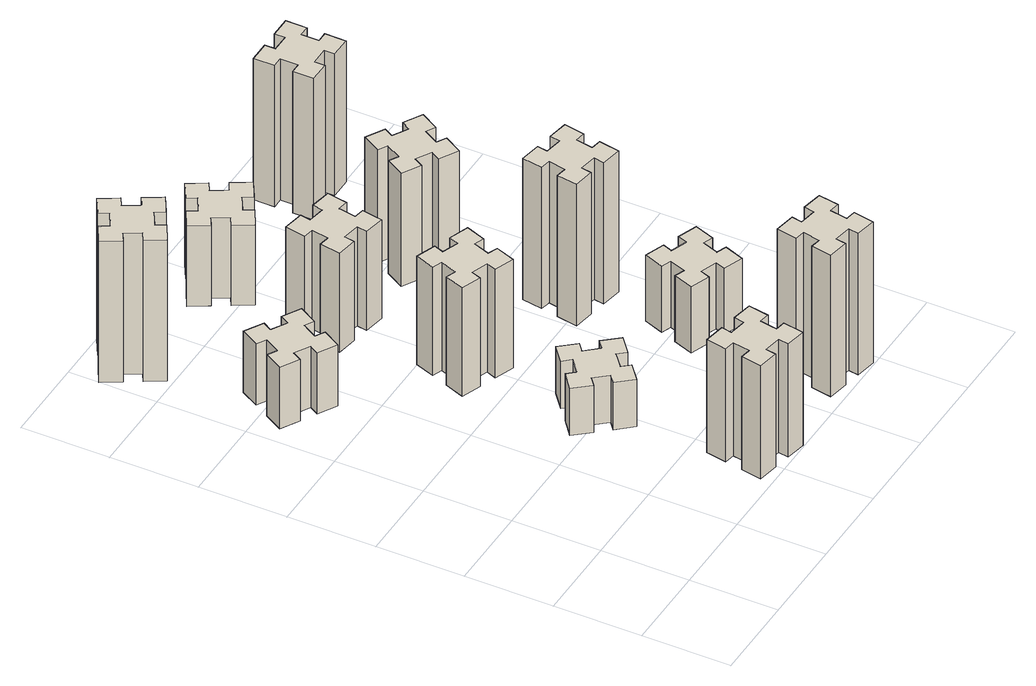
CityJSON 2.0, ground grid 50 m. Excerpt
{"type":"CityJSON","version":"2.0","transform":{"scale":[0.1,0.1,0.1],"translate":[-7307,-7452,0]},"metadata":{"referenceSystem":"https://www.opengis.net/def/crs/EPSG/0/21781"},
"CityObjects":{
"building1":{"type":"Building","attributes":{"class":"1000","function":"1000","usage":"1000","yearOfConstruction":2016,"roofType":"1000","measuredHeight":39,"storeysAboveGround":30,"storeysBelowGround":0},"geometry":[{"type":"Solid","lod":"1","boundaries":[[[[0,1,2,3,4,5,6,7,8,9,10,11,12,13,14,15,16,17,18,19]],[[17,16,20,21]],[[16,15,22,20]],[[15,14,23,22]],[[14,13,24,23]],[[13,12,25,24]],[[12,11,26,25]],[[11,10,27,26]],[[10,9,28,27]],[[9,8,29,28]],[[8,7,30,29]],[[7,6,31,30]],[[6,5,32,31]],[[5,4,33,32]],[[4,3,34,33]],[[3,2,35,34]],[[2,1,36,35]],[[1,0,37,36]],[[0,19,38,37]],[[19,18,39,38]],[[18,17,21,39]],[[24,25,26,27,28,29,30,31,32,33,34,35,36,37,38,39,21,20,22,23]]]]}]},
"building2":{"type":"Building","attributes":{"class":"1000","function":"1000","usage":"1000","yearOfConstruction":2016,"roofType":"1000","measuredHeight":72,"storeysAboveGround":30,"storeysBelowGround":0},"geometry":[{"type":"Solid","lod":"1","boundaries":[[[[40,41,42,43,44,45,46,47,48,49,50,51,52,53,54,55,56,57,58,59]],[[57,56,60,61]],[[56,55,62,60]],[[55,54,63,62]],[[54,53,64,63]],[[53,52,65,64]],[[52,51,66,65]],[[51,50,67,66]],[[50,49,68,67]],[[49,48,69,68]],[[48,47,70,69]],[[47,46,71,70]],[[46,45,72,71]],[[45,44,73,72]],[[44,43,74,73]],[[43,42,75,74]],[[42,41,76,75]],[[41,40,77,76]],[[40,59,78,77]],[[59,58,79,78]],[[58,57,61,79]],[[64,65,66,67,68,69,70,71,72,73,74,75,76,77,78,79,61,60,62,63]]]]}]},
"building3":{"type":"Building","attributes":{"class":"1000","function":"1000","usage":"1000","yearOfConstruction":2016,"roofType":"1000","measuredHeight":90,"storeysAboveGround":30,"storeysBelowGround":0},"geometry":[{"type":"Solid","lod":"1","boundaries":[[[[80,81,82,83,84,85,86,87,88,89,90,91,92,93,94,95,96,97,98,99]],[[97,96,100,101]],[[96,95,102,100]],[[95,94,103,102]],[[94,93,104,103]],[[93,92,105,104]],[[92,91,106,105]],[[91,90,107,106]],[[90,89,108,107]],[[89,88,109,108]],[[88,87,110,109]],[[87,86,111,110]],[[86,85,112,111]],[[85,84,113,112]],[[84,83,114,113]],[[83,82,115,114]],[[82,81,116,115]],[[81,80,117,116]],[[80,99,118,117]],[[99,98,119,118]],[[98,97,101,119]],[[104,105,106,107,108,109,110,111,112,113,114,115,116,117,118,119,101,100,102,103]]]]}]},
"building4":{"type":"Building","attributes":{"class":"1000","function":"1000","usage":"1000","yearOfConstruction":2016,"roofType":"1000","measuredHeight":30,"storeysAboveGround":30,"storeysBelowGround":0},"geometry":[{"type":"Solid","lod":"1","boundaries":[[[[120,121,122,123,124,125,126,127,128,129,130,131,132,133,134,135,136,137,138,139]],[[137,136,140,141]],[[136,135,142,140]],[[135,134,143,142]],[[134,133,144,143]],[[133,132,145,144]],[[132,131,146,145]],[[131,130,147,146]],[[130,129,148,147]],[[129,128,149,148]],[[128,127,150,149]],[[127,126,151,150]],[[126,125,152,151]],[[125,124,153,152]],[[124,123,154,153]],[[123,122,155,154]],[[122,121,156,155]],[[121,120,157,156]],[[120,139,158,157]],[[139,138,159,158]],[[138,137,141,159]],[[144,145,146,147,148,149,150,151,152,153,154,155,156,157,158,159,141,140,142,143]]]]}]},
"building5":{"type":"Building","attributes":{"class":"1000","function":"1000","usage":"1000","yearOfConstruction":2016,"roofType":"1000","measuredHeight":69,"storeysAboveGround":30,"storeysBelowGround":0},"geometry":[{"type":"Solid","lod":"1","boundaries":[[[[160,161,162,163,164,165,166,167,168,169,170,171,172,173,174,175,176,177,178,179]],[[177,176,180,181]],[[176,175,182,180]],[[175,174,183,182]],[[174,173,184,183]],[[173,172,185,184]],[[172,171,186,185]],[[171,170,187,186]],[[170,169,188,187]],[[169,168,189,188]],[[168,167,190,189]],[[167,166,191,190]],[[166,165,192,191]],[[165,164,193,192]],[[164,163,194,193]],[[163,162,195,194]],[[162,161,196,195]],[[161,160,197,196]],[[160,179,198,197]],[[179,178,199,198]],[[178,177,181,199]],[[184,185,186,187,188,189,190,191,192,193,194,195,196,197,198,199,181,180,182,183]]]]}]},
"building6":{"type":"Building","attributes":{"class":"1000","function":"1000","usage":"1000","yearOfConstruction":2016,"roofType":"1000","measuredHeight":63,"storeysAboveGround":30,"storeysBelowGround":0},"geometry":[{"type":"Solid","lod":"1","boundaries":[[[[200,201,202,203,204,205,206,207,208,209,210,211,212,213,214,215,216,217,218,219]],[[217,216,220,221]],[[216,215,222,220]],[[215,214,223,222]],[[214,213,224,223]],[[213,212,225,224]],[[212,211,226,225]],[[211,210,227,226]],[[210,209,228,227]],[[209,208,229,228]],[[208,207,230,229]],[[207,206,231,230]],[[206,205,232,231]],[[205,204,233,232]],[[204,203,234,233]],[[203,202,235,234]],[[202,201,236,235]],[[201,200,237,236]],[[200,219,238,237]],[[219,218,239,238]],[[218,217,221,239]],[[224,225,226,227,228,229,230,231,232,233,234,235,236,237,238,239,221,220,222,223]]]]}]},
"building7":{"type":"Building","attributes":{"class":"1000","function":"1000","usage":"1000","yearOfConstruction":2016,"roofType":"1000","measuredHeight":90,"storeysAboveGround":30,"storeysBelowGround":0},"geometry":[{"type":"Solid","lod":"1","boundaries":[[[[240,241,242,243,244,245,246,247,248,249,250,251,252,253,254,255,256,257,258,259]],[[257,256,260,261]],[[256,255,262,260]],[[255,254,263,262]],[[254,253,264,263]],[[253,252,265,264]],[[252,251,266,265]],[[251,250,267,266]],[[250,249,268,267]],[[249,248,269,268]],[[248,247,270,269]],[[247,246,271,270]],[[246,245,272,271]],[[245,244,273,272]],[[244,243,274,273]],[[243,242,275,274]],[[242,241,276,275]],[[241,240,277,276]],[[240,259,278,277]],[[259,258,279,278]],[[258,257,261,279]],[[264,265,266,267,268,269,270,271,272,273,274,275,276,277,278,279,261,260,262,263]]]]}]},
"building8":{"type":"Building","attributes":{"class":"1000","function":"1000","usage":"1000","yearOfConstruction":2016,"roofType":"1000","measuredHeight":51,"storeysAboveGround":30,"storeysBelowGround":0},"geometry":[{"type":"Solid","lod":"1","boundaries":[[[[280,281,282,283,284,285,286,287,288,289,290,291,292,293,294,295,296,297,298,299]],[[297,296,300,301]],[[296,295,302,300]],[[295,294,303,302]],[[294,293,304,303]],[[293,292,305,304]],[[292,291,306,305]],[[291,290,307,306]],[[290,289,308,307]],[[289,288,309,308]],[[288,287,310,309]],[[287,286,311,310]],[[286,285,312,311]],[[285,284,313,312]],[[284,283,314,313]],[[283,282,315,314]],[[282,281,316,315]],[[281,280,317,316]],[[280,299,318,317]],[[299,298,319,318]],[[298,297,301,319]],[[304,305,306,307,308,309,310,311,312,313,314,315,316,317,318,319,301,300,302,303]]]]}]},
"building9":{"type":"Building","attributes":{"class":"1000","function":"1000","usage":"1000","yearOfConstruction":2016,"roofType":"1000","measuredHeight":42,"storeysAboveGround":30,"storeysBelowGround":0},"geometry":[{"type":"Solid","lod":"1","boundaries":[[[[320,321,322,323,324,325,326,327,328,329,330,331,332,333,334,335,336,337,338,339]],[[337,336,340,341]],[[336,335,342,340]],[[335,334,343,342]],[[334,333,344,343]],[[333,332,345,344]],[[332,331,346,345]],[[331,330,347,346]],[[330,329,348,347]],[[329,328,349,348]],[[328,327,350,349]],[[327,326,351,350]],[[326,325,352,351]],[[325,324,353,352]],[[324,323,354,353]],[[323,322,355,354]],[[322,321,356,355]],[[321,320,357,356]],[[320,339,358,357]],[[339,338,359,358]],[[338,337,341,359]],[[344,345,346,347,348,349,350,351,352,353,354,355,356,357,358,359,341,340,342,343]]]]}]},
"building10":{"type":"Building","attributes":{"class":"1000","function":"1000","usage":"1000","yearOfConstruction":2016,"roofType":"1000","measuredHeight":90,"storeysAboveGround":30,"storeysBelowGround":0},"geometry":[{"type":"Solid","lod":"1","boundaries":[[[[360,361,362,363,364,365,366,367,368,369,370,371,372,373,374,375,376,377,378,379]],[[377,376,380,381]],[[376,375,382,380]],[[375,374,383,382]],[[374,373,384,383]],[[373,372,385,384]],[[372,371,386,385]],[[371,370,387,386]],[[370,369,388,387]],[[369,368,389,388]],[[368,367,390,389]],[[367,366,391,390]],[[366,365,392,391]],[[365,364,393,392]],[[364,363,394,393]],[[363,362,395,394]],[[362,361,396,395]],[[361,360,397,396]],[[360,379,398,397]],[[379,378,399,398]],[[378,377,381,399]],[[384,385,386,387,388,389,390,391,392,393,394,395,396,397,398,399,381,380,382,383]]]]}]},
"building11":{"type":"Building","attributes":{"class":"1000","function":"1000","usage":"1000","yearOfConstruction":2016,"roofType":"1000","measuredHeight":72,"storeysAboveGround":30,"storeysBelowGround":0},"geometry":[{"type":"Solid","lod":"1","boundaries":[[[[400,401,402,403,404,405,406,407,408,409,410,411,412,413,414,415,416,417,418,419]],[[417,416,420,421]],[[416,415,422,420]],[[415,414,423,422]],[[414,413,424,423]],[[413,412,425,424]],[[412,411,426,425]],[[411,410,427,426]],[[410,409,428,427]],[[409,408,429,428]],[[408,407,430,429]],[[407,406,431,430]],[[406,405,432,431]],[[405,404,433,432]],[[404,403,434,433]],[[403,402,435,434]],[[402,401,436,435]],[[401,400,437,436]],[[400,419,438,437]],[[419,418,439,438]],[[418,417,421,439]],[[424,425,426,427,428,429,430,431,432,433,434,435,436,437,438,439,421,420,422,423]]]]}]},
"building12":{"type":"Building","attributes":{"class":"1000","function":"1000","usage":"1000","yearOfConstruction":2016,"roofType":"1000","measuredHeight":90,"storeysAboveGround":30,"storeysBelowGround":0},"geometry":[{"type":"Solid","lod":"1","boundaries":[[[[440,441,442,443,444,445,446,447,448,449,450,451,452,453,454,455,456,457,458,459]],[[457,456,460,461]],[[456,455,462,460]],[[455,454,463,462]],[[454,453,464,463]],[[453,452,465,464]],[[452,451,466,465]],[[451,450,467,466]],[[450,449,468,467]],[[449,448,469,468]],[[448,447,470,469]],[[447,446,471,470]],[[446,445,472,471]],[[445,444,473,472]],[[444,443,474,473]],[[443,442,475,474]],[[442,441,476,475]],[[441,440,477,476]],[[440,459,478,477]],[[459,458,479,478]],[[458,457,461,479]],[[464,465,466,467,468,469,470,471,472,473,474,475,476,477,478,479,461,460,462,463]]]]}]}
},
"vertices":[
[406,2327,0],[456,2414,0],[508,2384,0],[568,2488,0],[464,2548,0],[434,2496,0],[347,2546,0],[377,2598,0],[273,2658,0],[213,2554,0],[265,2524,0],[215,2437,0],[163,2467,0],[103,2363,0],[207,2303,0],[237,2355,0],[324,2305,0],[294,2253,0],[398,2193,0],[458,2297,0],[324,2305,390],[294,2253,390],[237,2355,390],[207,2303,390],[103,2363,390],[163,2467,390],[215,2437,390],[265,2524,390],[213,2554,390],[273,2658,390],[377,2598,390],[347,2546,390],[434,2496,390],[464,2548,390],[568,2488,390],[508,2384,390],[456,2414,390],[406,2327,390],[458,2297,390],[398,2193,390],
[976,274,0],[958,175,0],[899,186,0],[878,67,0],[997,47,0],[1007,106,0],[1105,88,0],[1095,29,0],[1213,8,0],[1234,127,0],[1175,137,0],[1192,235,0],[1251,225,0],[1272,343,0],[1154,364,0],[1144,305,0],[1045,322,0],[1056,381,0],[937,402,0],[917,284,0],[1045,322,720],[1056,381,720],[1144,305,720],[1154,364,720],[1272,343,720],[1251,225,720],[1192,235,720],[1175,137,720],[1234,127,720],[1213,8,720],[1095,29,720],[1105,88,720],[1007,106,720],[997,47,720],[878,67,720],[899,186,720],[958,175,720],[976,274,720],[917,284,720],[937,402,720],
[224,3386,0],[137,3336,0],[107,3388,0],[3,3328,0],[63,3224,0],[115,3254,0],[165,3167,0],[113,3137,0],[173,3033,0],[277,3093,0],[247,3145,0],[334,3195,0],[364,3143,0],[468,3203,0],[408,3307,0],[356,3277,0],[306,3364,0],[358,3394,0],[298,3498,0],[194,3438,0],[306,3364,900],[358,3394,900],[356,3277,900],[408,3307,900],[468,3203,900],[364,3143,900],[334,3195,900],[247,3145,900],[277,3093,900],[173,3033,900],[113,3137,900],[165,3167,900],[115,3254,900],[63,3224,900],[3,3328,900],[107,3388,900],[137,3336,900],[224,3386,900],[194,3438,900],[298,3498,900],
[1008,929,0],[1084,993,0],[1123,947,0],[1215,1024,0],[1138,1116,0],[1092,1078,0],[1027,1154,0],[1073,1193,0],[996,1285,0],[904,1208,0],[943,1162,0],[866,1097,0],[828,1143,0],[736,1066,0],[813,974,0],[859,1013,0],[923,936,0],[877,898,0],[954,806,0],[1046,883,0],[923,936,300],[877,898,300],[859,1013,300],[813,974,300],[736,1066,300],[828,1143,300],[866,1097,300],[943,1162,300],[904,1208,300],[996,1285,300],[1073,1193,300],[1027,1154,300],[1092,1078,300],[1138,1116,300],[1215,1024,300],[1123,947,300],[1084,993,300],[1008,929,300],[1046,883,300],[954,806,300],
[1062,1701,0],[1096,1795,0],[1152,1774,0],[1193,1887,0],[1080,1928,0],[1060,1872,0],[966,1906,0],[987,1962,0],[874,2003,0],[833,1890,0],[889,1870,0],[855,1776,0],[799,1797,0],[757,1684,0],[870,1643,0],[891,1699,0],[985,1665,0],[964,1609,0],[1077,1567,0],[1118,1680,0],[985,1665,690],[964,1609,690],[891,1699,690],[870,1643,690],[757,1684,690],[799,1797,690],[855,1776,690],[889,1870,690],[833,1890,690],[874,2003,690],[987,1962,690],[966,1906,690],[1060,1872,690],[1080,1928,690],[1193,1887,690],[1152,1774,690],[1096,1795,690],[1062,1701,690],[1118,1680,690],[1077,1567,690],
[1044,2625,0],[945,2642,0],[956,2701,0],[837,2722,0],[817,2604,0],[876,2594,0],[858,2495,0],[799,2506,0],[778,2387,0],[897,2367,0],[907,2426,0],[1005,2408,0],[995,2349,0],[1113,2328,0],[1134,2447,0],[1075,2457,0],[1092,2555,0],[1151,2545,0],[1172,2663,0],[1054,2684,0],[1092,2555,630],[1151,2545,630],[1075,2457,630],[1134,2447,630],[1113,2328,630],[995,2349,630],[1005,2408,630],[907,2426,630],[897,2367,630],[778,2387,630],[799,2506,630],[858,2495,630],[876,2594,630],[817,2604,630],[837,2722,630],[956,2701,630],[945,2642,630],[1044,2625,630],[1054,2684,630],[1172,2663,630],
[1884,305,0],[1785,322,0],[1796,381,0],[1677,402,0],[1657,284,0],[1716,274,0],[1698,175,0],[1639,186,0],[1618,67,0],[1737,47,0],[1747,106,0],[1845,88,0],[1835,29,0],[1953,8,0],[1974,127,0],[1915,137,0],[1932,235,0],[1991,225,0],[2012,343,0],[1894,364,0],[1932,235,900],[1991,225,900],[1915,137,900],[1974,127,900],[1953,8,900],[1835,29,900],[1845,88,900],[1747,106,900],[1737,47,900],[1618,67,900],[1639,186,900],[1698,175,900],[1716,274,900],[1657,284,900],[1677,402,900],[1796,381,900],[1785,322,900],[1884,305,900],[1894,364,900],[2012,343,900],
[1096,3177,0],[1046,3264,0],[1098,3294,0],[1038,3398,0],[934,3338,0],[964,3286,0],[877,3236,0],[847,3288,0],[743,3228,0],[803,3124,0],[855,3154,0],[905,3067,0],[853,3037,0],[913,2933,0],[1017,2993,0],[987,3045,0],[1074,3095,0],[1104,3043,0],[1208,3103,0],[1148,3207,0],[1074,3095,510],[1104,3043,510],[987,3045,510],[1017,2993,510],[913,2933,510],[853,3037,510],[905,3067,510],[855,3154,510],[803,3124,510],[743,3228,510],[847,3288,510],[877,3236,510],[964,3286,510],[934,3338,510],[1038,3398,510],[1098,3294,510],[1046,3264,510],[1096,3177,510],[1148,3207,510],[1208,3103,510],
[1731,859,0],[1825,825,0],[1804,769,0],[1917,727,0],[1958,840,0],[1902,861,0],[1936,955,0],[1992,934,0],[2033,1047,0],[1920,1088,0],[1900,1032,0],[1806,1066,0],[1827,1122,0],[1714,1163,0],[1673,1050,0],[1729,1030,0],[1695,936,0],[1639,957,0],[1597,844,0],[1710,803,0],[1695,936,420],[1639,957,420],[1729,1030,420],[1673,1050,420],[1714,1163,420],[1827,1122,420],[1806,1066,420],[1900,1032,420],[1920,1088,420],[2033,1047,420],[1992,934,420],[1936,955,420],[1902,861,420],[1958,840,420],[1917,727,420],[1804,769,420],[1825,825,420],[1731,859,420],[1710,803,420],[1597,844,420],
[1647,1486,0],[1745,1468,0],[1735,1409,0],[1853,1388,0],[1874,1507,0],[1815,1517,0],[1832,1615,0],[1891,1605,0],[1912,1723,0],[1794,1744,0],[1784,1685,0],[1685,1702,0],[1696,1761,0],[1577,1782,0],[1557,1664,0],[1616,1654,0],[1598,1555,0],[1539,1566,0],[1518,1447,0],[1637,1427,0],[1598,1555,900],[1539,1566,900],[1616,1654,900],[1557,1664,900],[1577,1782,900],[1696,1761,900],[1685,1702,900],[1784,1685,900],[1794,1744,900],[1912,1723,900],[1891,1605,900],[1832,1615,900],[1815,1517,900],[1874,1507,900],[1853,1388,900],[1735,1409,900],[1745,1468,900],[1647,1486,900],[1637,1427,900],[1518,1447,900],
[1545,2524,0],[1495,2437,0],[1443,2467,0],[1383,2363,0],[1487,2303,0],[1517,2355,0],[1604,2305,0],[1574,2253,0],[1678,2193,0],[1738,2297,0],[1686,2327,0],[1736,2414,0],[1788,2384,0],[1848,2488,0],[1744,2548,0],[1714,2496,0],[1627,2546,0],[1657,2598,0],[1553,2658,0],[1493,2554,0],[1627,2546,720],[1657,2598,720],[1714,2496,720],[1744,2548,720],[1848,2488,720],[1788,2384,720],[1736,2414,720],[1686,2327,720],[1738,2297,720],[1678,2193,720],[1574,2253,720],[1604,2305,720],[1517,2355,720],[1487,2303,720],[1383,2363,720],[1443,2467,720],[1495,2437,720],[1545,2524,720],[1493,2554,720],[1553,2658,720],
[1765,3055,0],[1865,3055,0],[1865,2995,0],[1985,2995,0],[1985,3115,0],[1925,3115,0],[1925,3215,0],[1985,3215,0],[1985,3335,0],[1865,3335,0],[1865,3275,0],[1765,3275,0],[1765,3335,0],[1645,3335,0],[1645,3215,0],[1705,3215,0],[1705,3115,0],[1645,3115,0],[1645,2995,0],[1765,2995,0],[1705,3115,900],[1645,3115,900],[1705,3215,900],[1645,3215,900],[1645,3335,900],[1765,3335,900],[1765,3275,900],[1865,3275,900],[1865,3335,900],[1985,3335,900],[1985,3215,900],[1925,3215,900],[1925,3115,900],[1985,3115,900],[1985,2995,900],[1865,2995,900],[1865,3055,900],[1765,3055,900],[1765,2995,900],[1645,2995,900]
]}
